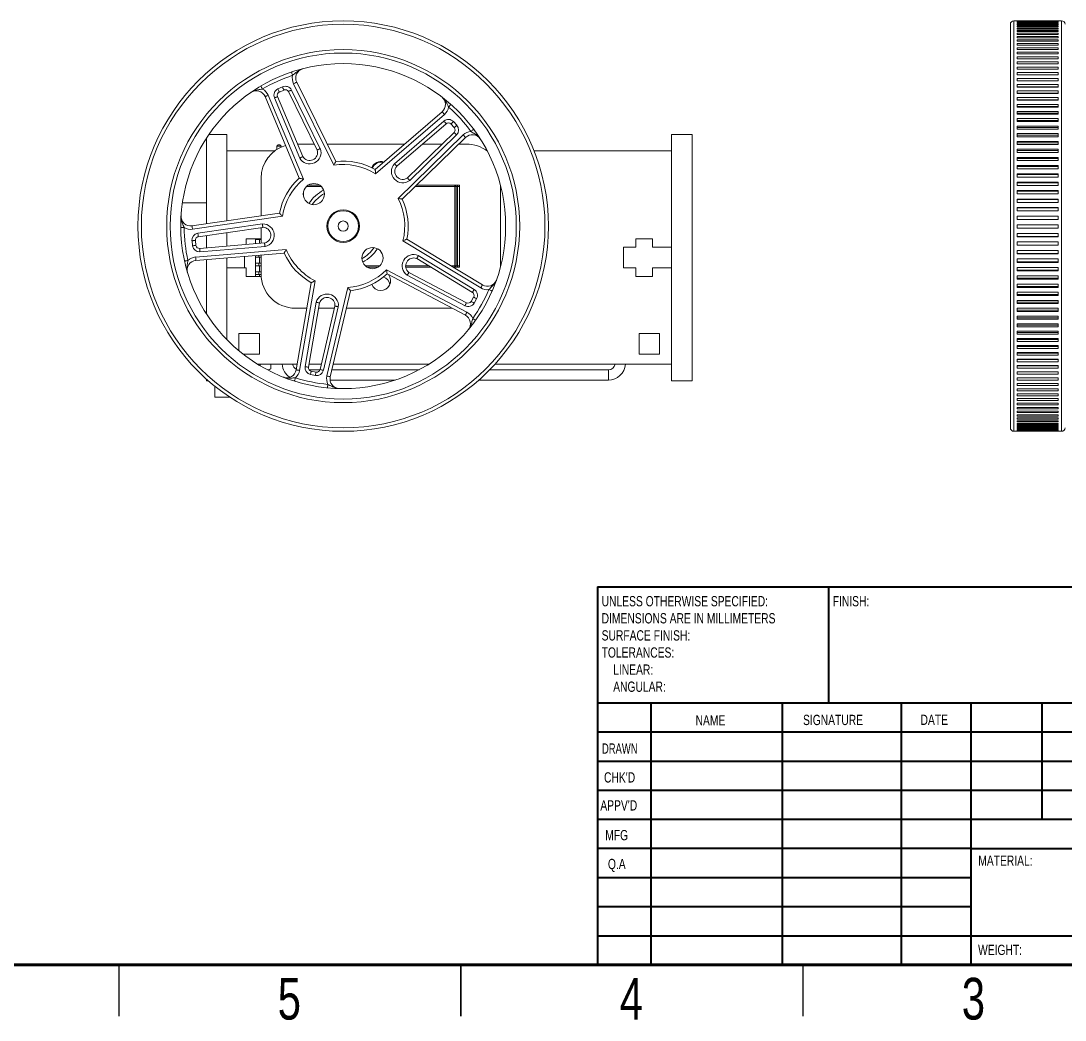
# Model space of a CAD drawing. Header units: millimetres. Extents: x 2 to 418, y 2 to 295.
# Drawn here: x 145.7 to 298.3, y 1.9 to 148 of the extents above; entities that cross this region are included whole.
import ezdxf

# ---------------------------------------------------------------- set-up
doc = ezdxf.new("R2010")
doc.units = ezdxf.units.MM
doc.styles.add('SLDTEXTSTYLE0', font='TXT', dxfattribs={"width": 0.686449})
doc.styles.add('SLDTEXTSTYLE1', font='TXT', dxfattribs={"width": 0.75})

# ---------------------------------------------------------------- blocks, each defined once
blk = doc.blocks.new('SW_NOTE_0')
at = {"color": 0, "linetype": 'Continuous', "lineweight": 0, "char_height": 1.5, "attachment_point": 1, "style": 'SLDTEXTSTYLE1'}
for s, insert in [('UNLESS OTHERWISE SPECIFIED:', (0, 1.93)), ('DIMENSIONS ARE IN MILLIMETERS', (0, -0.57)), ('SURFACE FINISH:', (0, -3.07)), ('TOLERANCES:', (0, -5.57)), ('LINEAR:', (1.69, -8.07)), ('ANGULAR:', (1.69, -10.57))]:
    blk.add_mtext(s, dxfattribs=dict(at, insert=insert))

msp = doc.modelspace()

# ---------------------------------------------------------------- linework, layer by layer
at = {"color": 7, "linetype": 'Continuous', "lineweight": 15}
for p, q in [((290.34, 91.03), (290.34, 147.5)), ((297.84, 148), (290.84, 148)), ((297.34, 147.99), (291.34, 147.99)), ((291.34, 147.99), (291.34, 147.98)), ((297.34, 147.98), (291.34, 147.98)), ((297.34, 147.95), (291.34, 147.95)), ((291.34, 147.95), (291.34, 147.92)), ((297.34, 147.92), (291.34, 147.92)), ((297.34, 147.85), (291.34, 147.85)), ((291.34, 147.85), (291.34, 147.8)), ((297.34, 147.8), (291.34, 147.8)), ((297.34, 147.7), (291.34, 147.7)), ((291.34, 147.7), (291.34, 147.63)), ((297.34, 147.63), (291.34, 147.63)), ((297.34, 147.5), (291.34, 147.5)), ((291.34, 147.5), (291.34, 147.41)), ((297.34, 147.41), (291.34, 147.41)), ((297.34, 147.25), (291.34, 147.25)), ((291.34, 147.25), (291.34, 147.13)), ((297.34, 147.13), (291.34, 147.13)), ((297.34, 146.95), (291.34, 146.95)), ((291.34, 146.95), (291.34, 146.81)), ((297.34, 146.81), (291.34, 146.81)), ((297.34, 146.59), (291.34, 146.59)), ((291.34, 146.59), (291.34, 146.44)), ((297.34, 147.99), (297.34, 147.98)), ((297.34, 147.95), (297.34, 147.92)), ((297.34, 147.85), (297.34, 147.8)), ((297.34, 147.7), (297.34, 147.63)), ((297.34, 147.5), (297.34, 147.41)), ((297.34, 147.25), (297.34, 147.13)), ((297.34, 146.95), (297.34, 146.81)), ((297.34, 146.59), (297.34, 146.44)), ((297.34, 146.44), (291.34, 146.44)), ((297.34, 146.19), (291.34, 146.19)), ((291.34, 146.19), (291.34, 146.01)), ((297.34, 146.01), (291.34, 146.01)), ((297.34, 145.73), (291.34, 145.73)), ((291.34, 145.73), (291.34, 145.54)), ((297.34, 145.54), (291.34, 145.54)), ((297.34, 145.23), (291.34, 145.23)), ((291.34, 145.23), (291.34, 145.01)), ((297.34, 146.19), (297.34, 146.01)), ((297.34, 145.73), (297.34, 145.54)), ((297.34, 145.23), (297.34, 145.01)), ((297.34, 145.01), (291.34, 145.01)), ((297.34, 144.68), (291.34, 144.68)), ((291.34, 144.68), (291.34, 144.44)), ((297.34, 144.44), (291.34, 144.44)), ((297.34, 144.08), (291.34, 144.08)), ((291.34, 144.08), (291.34, 143.83)), ((297.34, 143.83), (291.34, 143.83)), ((297.34, 144.68), (297.34, 144.44)), ((297.34, 144.08), (297.34, 143.83)), ((297.34, 143.43), (291.34, 143.43)), ((291.34, 143.43), (291.34, 143.17)), ((297.34, 143.17), (291.34, 143.17)), ((297.34, 142.75), (291.34, 142.75)), ((291.34, 142.75), (291.34, 142.46)), ((297.34, 142.46), (291.34, 142.46)), ((297.34, 142.01), (291.34, 142.01)), ((291.34, 142.01), (291.34, 141.71)), ((297.34, 143.43), (297.34, 143.17)), ((297.34, 142.75), (297.34, 142.46)), ((297.34, 142.01), (297.34, 141.71)), ((297.34, 141.71), (291.34, 141.71)), ((297.34, 141.24), (291.34, 141.24)), ((291.34, 141.24), (291.34, 140.92)), ((297.34, 140.92), (291.34, 140.92)), ((297.34, 141.24), (297.34, 140.92)), ((186.02, 139.03), (191.73, 127.44)), ((297.34, 140.43), (291.34, 140.43)), ((291.34, 140.43), (291.34, 140.09)), ((297.34, 140.09), (291.34, 140.09)), ((297.34, 139.57), (291.34, 139.57)), ((291.34, 139.57), (291.34, 139.22)), ((297.34, 139.22), (291.34, 139.22)), ((297.34, 140.43), (297.34, 140.09)), ((297.34, 139.57), (297.34, 139.22)), ((183.27, 138.05), (183.93, 138.35)), ((184.14, 137.89), (183.48, 137.59)), ((189, 129.12), (184.8, 137.66)), ((185.24, 137.88), (189.46, 129.31)), ((191.44, 126.89), (185.57, 138.81)), ((297.34, 138.68), (291.34, 138.68)), ((291.34, 138.68), (291.34, 138.31)), ((297.34, 138.34), (291.34, 138.34)), ((297.34, 138.31), (291.34, 138.31)), ((297.34, 137.75), (291.34, 137.75)), ((291.34, 137.75), (291.34, 137.37)), ((297.34, 137.43), (291.34, 137.43)), ((297.34, 138.68), (297.34, 138.31)), ((297.34, 137.75), (297.34, 137.37)), ((186.39, 125), (181.39, 136.92)), ((181.85, 137.12), (186.99, 124.87)), ((186.46, 127.94), (182.76, 136.75)), ((183.22, 136.94), (186.91, 128.17)), ((297.34, 137.37), (291.34, 137.37)), ((297.34, 136.79), (291.34, 136.79)), ((291.34, 136.79), (291.34, 136.4)), ((297.34, 136.48), (291.34, 136.48)), ((297.34, 136.4), (291.34, 136.4)), ((297.34, 136.79), (297.34, 136.4)), ((197.49, 126.26), (207.28, 134.71)), ((297.34, 135.79), (291.34, 135.79)), ((291.34, 135.79), (291.34, 135.39)), ((297.34, 135.5), (291.34, 135.5)), ((297.34, 135.39), (291.34, 135.39)), ((297.34, 134.77), (291.34, 134.77)), ((291.34, 134.77), (291.34, 134.35)), ((297.34, 134.49), (291.34, 134.49)), ((297.34, 134.35), (291.34, 134.35)), ((297.34, 135.79), (297.34, 135.39)), ((297.34, 134.77), (297.34, 134.35)), ((207.6, 134.33), (197.55, 125.65)), ((200.31, 127.11), (207.54, 133.35)), ((207.86, 132.97), (200.66, 126.75)), ((209.05, 132.39), (208.56, 132.93)), ((208.93, 133.27), (209.42, 132.73)), ((297.34, 133.71), (291.34, 133.71)), ((291.34, 133.71), (291.34, 133.28)), ((297.34, 133.45), (291.34, 133.45)), ((297.34, 133.28), (291.34, 133.28)), ((297.34, 133.71), (297.34, 133.28)), ((173.2, 131.4), (175.81, 131.4)), ((175.81, 131.4), (175.81, 118.77)), ((200.84, 122.05), (210.37, 131.32)), ((202.21, 125.05), (209.03, 131.69)), ((209.38, 131.34), (202.54, 124.67)), ((243.81, 131.4), (240.81, 131.4)), ((240.81, 131.4), (240.81, 95.4)), ((243.81, 131.4), (243.81, 95.4)), ((297.34, 132.63), (291.34, 132.63)), ((291.34, 132.63), (291.34, 132.19)), ((297.34, 132.39), (291.34, 132.39)), ((297.34, 132.19), (291.34, 132.19)), ((297.34, 131.52), (291.34, 131.52)), ((291.34, 131.52), (291.34, 131.07)), ((297.34, 131.3), (291.34, 131.3)), ((297.34, 132.63), (297.34, 132.19)), ((297.34, 131.52), (297.34, 131.07)), ((172.81, 130.81), (172.81, 118.34)), ((183.31, 129.88), (183.11, 129.68)), ((183.31, 129.88), (183.55, 129.88)), ((183.75, 129.68), (183.55, 129.88)), ((188.57, 130), (186.14, 130)), ((201.82, 130), (190.47, 130)), ((210.71, 130.96), (201.45, 121.94)), ((207.29, 130), (204.42, 130)), ((210.81, 130), (209.73, 130)), ((297.34, 131.07), (291.34, 131.07)), ((297.34, 130.38), (291.34, 130.38)), ((291.34, 130.38), (291.34, 129.93)), ((297.34, 130.18), (291.34, 130.18)), ((297.34, 129.93), (291.34, 129.93)), ((297.34, 130.38), (297.34, 129.93)), ((182.81, 129), (175.81, 129)), ((183.11, 129.21), (183.11, 129.68)), ((183.75, 129.68), (183.11, 129.68)), ((183.75, 129.55), (183.75, 129.68)), ((213.86, 129), (213.81, 129)), ((240.81, 129), (220.72, 129)), ((297.34, 129.23), (291.34, 129.23)), ((291.34, 129.23), (291.34, 128.76)), ((297.34, 129.04), (291.34, 129.04)), ((297.34, 128.76), (291.34, 128.76)), ((297.34, 129.23), (297.34, 128.76)), ((297.34, 128.05), (291.34, 128.05)), ((291.34, 128.05), (291.34, 127.58)), ((297.34, 127.89), (291.34, 127.89)), ((297.34, 127.58), (291.34, 127.58)), ((297.34, 126.86), (291.34, 126.86)), ((291.34, 126.86), (291.34, 126.38)), ((297.34, 126.72), (291.34, 126.72)), ((297.34, 128.05), (297.34, 127.58)), ((297.34, 126.86), (297.34, 126.38)), ((297.34, 126.38), (291.34, 126.38)), ((297.34, 125.65), (291.34, 125.65)), ((291.34, 125.65), (291.34, 125.17)), ((297.34, 125.53), (291.34, 125.53)), ((297.34, 125.65), (297.34, 125.17)), ((180.81, 125), (180.81, 119.5)), ((187.7, 124), (189.33, 124)), ((203.56, 124), (209.11, 124)), ((209.81, 124), (209.11, 124)), ((209.11, 124), (209.11, 123.8)), ((209.11, 112.2), (209.11, 123.8)), ((209.11, 123.8), (209.31, 123.8)), ((209.31, 123.8), (209.31, 112.2)), ((209.31, 123.8), (209.51, 123.8)), ((209.51, 124), (209.51, 123.8)), ((209.51, 123.8), (209.51, 112.2)), ((209.81, 112), (209.81, 124)), ((215.81, 112.08), (215.81, 123.92)), ((297.34, 125.17), (291.34, 125.17)), ((297.34, 124.43), (291.34, 124.43)), ((291.34, 124.43), (291.34, 123.94)), ((297.34, 124.33), (291.34, 124.33)), ((297.34, 123.94), (291.34, 123.94)), ((297.34, 124.43), (297.34, 123.94)), ((297.34, 123.2), (291.34, 123.2)), ((291.34, 123.2), (291.34, 122.71)), ((297.34, 123.12), (291.34, 123.12)), ((297.34, 122.71), (291.34, 122.71)), ((297.34, 123.2), (297.34, 122.71)), ((172.81, 121.4), (169.3, 121.4)), ((297.34, 121.96), (291.34, 121.96)), ((291.34, 121.96), (291.34, 121.46)), ((297.34, 121.9), (291.34, 121.9)), ((297.34, 121.46), (291.34, 121.46)), ((297.34, 120.71), (291.34, 120.71)), ((291.34, 120.71), (291.34, 120.21)), ((297.34, 120.67), (291.34, 120.67)), ((297.34, 121.96), (297.34, 121.46)), ((297.34, 120.71), (297.34, 120.21)), ((170.7, 118.04), (183.5, 119.88)), ((183.93, 119.44), (170.78, 117.54)), ((297.34, 120.21), (291.34, 120.21)), ((297.34, 119.45), (291.34, 119.45)), ((291.34, 119.45), (291.34, 118.95)), ((297.34, 119.43), (291.34, 119.43)), ((297.34, 119.45), (297.34, 118.95)), ((171.56, 116.95), (181.01, 118.31)), ((181.05, 117.81), (171.63, 116.45)), ((180.81, 117.78), (180.81, 115.49)), ((297.34, 118.95), (291.34, 118.95)), ((297.34, 118.2), (291.34, 118.2)), ((291.34, 118.2), (291.34, 117.7)), ((297.34, 117.7), (291.34, 117.7)), ((297.34, 117.7), (291.34, 117.7)), ((297.34, 118.2), (297.34, 117.7)), ((172.81, 116.62), (172.81, 114.82)), ((175.81, 117.06), (175.81, 115.07)), ((178.61, 116.15), (178.61, 115.3)), ((180.81, 116.15), (178.61, 116.15)), ((180, 115.42), (180, 116.15)), ((180, 116.02), (180.5, 116.02)), ((180.5, 116.02), (180.8, 116.02)), ((180.6, 115.47), (180.6, 116.02)), ((180.8, 116.02), (180.8, 116.15)), ((180.8, 115.49), (180.8, 116.02)), ((202.12, 116.1), (213.17, 109.4)), ((235.61, 116.15), (238.01, 116.15)), ((235.61, 114.9), (235.61, 116.15)), ((238.01, 116.15), (238.01, 114.9)), ((297.34, 116.94), (291.34, 116.94)), ((291.34, 116.94), (291.34, 116.44)), ((297.34, 116.46), (291.34, 116.46)), ((297.34, 116.44), (291.34, 116.44)), ((297.34, 116.94), (297.34, 116.44)), ((170.79, 115.12), (170.71, 115.84)), ((171.21, 115.9), (171.29, 115.18)), ((171.24, 113.48), (184.48, 114.59)), ((171.83, 114.73), (181.31, 115.53)), ((181.39, 115.03), (171.87, 114.24)), ((212.91, 108.97), (201.55, 115.86)), ((233.81, 114.9), (235.61, 114.9)), ((233.81, 114.9), (233.81, 111.9)), ((238.01, 114.9), (240.81, 114.9)), ((297.34, 115.69), (291.34, 115.69)), ((291.34, 115.69), (291.34, 115.19)), ((297.34, 115.23), (291.34, 115.23)), ((297.34, 115.19), (291.34, 115.19)), ((297.34, 115.69), (297.34, 115.19)), ((184.16, 114.06), (171.28, 112.98)), ((172.81, 113.11), (172.81, 105.19)), ((175.81, 113.36), (175.81, 101.41)), ((178.4, 111.9), (178.4, 113.58)), ((180, 110.65), (180, 113.71)), ((180, 113.48), (180.5, 113.48)), ((180.5, 113.48), (180.8, 113.48)), ((180.6, 112.57), (180.6, 113.48)), ((180.8, 113.48), (180.8, 113.78)), ((180.8, 112.57), (180.8, 113.48)), ((180.81, 113.78), (180.81, 111)), ((211.7, 108.3), (203.56, 113.24)), ((203.79, 113.68), (211.96, 108.73)), ((297.34, 114.44), (291.34, 114.44)), ((291.34, 114.44), (291.34, 113.94)), ((297.34, 114), (291.34, 114)), ((297.34, 113.94), (291.34, 113.94)), ((297.34, 113.19), (291.34, 113.19)), ((291.34, 113.19), (291.34, 112.7)), ((297.34, 114.44), (297.34, 113.94)), ((297.34, 113.19), (297.34, 112.7)), ((178.61, 111.9), (175.81, 111.9)), ((178.61, 110.65), (178.61, 111.9)), ((180.5, 112.57), (180, 112.57)), ((180, 112.21), (180.5, 112.21)), ((180.8, 112.57), (180.5, 112.57)), ((180.5, 112.21), (180.5, 112.57)), ((180.5, 112.21), (180.8, 112.21)), ((180.6, 111.3), (180.6, 112.21)), ((180.8, 112.21), (180.8, 112.57)), ((180.8, 111.3), (180.8, 112.21)), ((197.91, 112), (196.29, 112)), ((199.15, 111.61), (210.9, 105.42)), ((205.61, 112), (201.96, 112)), ((209.11, 112), (208.89, 112)), ((209.11, 112.2), (209.11, 112)), ((209.31, 112.2), (209.11, 112.2)), ((209.11, 112), (209.81, 112)), ((209.51, 112.2), (209.31, 112.2)), ((209.51, 112.2), (209.51, 112)), ((233.81, 111.9), (235.61, 111.9)), ((235.61, 111.9), (235.61, 110.65)), ((238.01, 111.9), (240.81, 111.9)), ((238.01, 110.65), (238.01, 111.9)), ((297.34, 112.78), (291.34, 112.78)), ((297.34, 112.7), (291.34, 112.7)), ((297.34, 111.96), (291.34, 111.96)), ((291.34, 111.96), (291.34, 111.47)), ((297.34, 111.57), (291.34, 111.57)), ((297.34, 111.47), (291.34, 111.47)), ((297.34, 111.96), (297.34, 111.47)), ((180.82, 110.65), (178.61, 110.65)), ((180.5, 111.3), (180, 111.3)), ((180, 110.94), (180.5, 110.94)), ((180.8, 111.3), (180.5, 111.3)), ((180.5, 110.94), (180.5, 111.3)), ((180.5, 110.94), (180.8, 110.94)), ((180.6, 110.65), (180.6, 110.94)), ((180.8, 110.94), (180.8, 111.3)), ((180.8, 110.65), (180.8, 110.94)), ((188.69, 109.99), (186.43, 96.9)), ((210.67, 104.97), (199.23, 111)), ((210.62, 106.36), (202.17, 110.81)), ((202.43, 111.24), (210.85, 106.8)), ((235.61, 110.65), (238.01, 110.65)), ((297.34, 110.73), (291.34, 110.73)), ((291.34, 110.73), (291.34, 110.25)), ((297.34, 110.37), (291.34, 110.37)), ((297.34, 110.25), (291.34, 110.25)), ((297.34, 110.73), (297.34, 110.25)), ((185.94, 96.99), (188.14, 109.73)), ((190.44, 96.09), (193.48, 109.02)), ((193.88, 108.56), (190.93, 95.97)), ((297.34, 109.52), (291.34, 109.52)), ((291.34, 109.52), (291.34, 109.04)), ((297.34, 109.19), (291.34, 109.19)), ((297.34, 109.04), (291.34, 109.04)), ((297.34, 109.52), (297.34, 109.04)), ((187.24, 97.46), (188.86, 106.88)), ((211.52, 107), (211.88, 107.63)), ((212.31, 107.38), (211.95, 106.75)), ((297.34, 108.32), (291.34, 108.32)), ((291.34, 108.32), (291.34, 107.85)), ((297.34, 108.01), (291.34, 108.01)), ((297.34, 107.85), (291.34, 107.85)), ((297.34, 107.14), (291.34, 107.14)), ((291.34, 107.14), (291.34, 106.68)), ((297.34, 106.86), (291.34, 106.86)), ((297.34, 108.32), (297.34, 107.85)), ((297.34, 107.14), (297.34, 106.68)), ((172.68, 105.4), (172.81, 105.4)), ((185.81, 106), (187.49, 106)), ((189.35, 106.76), (187.73, 97.38)), ((189.22, 106), (191.53, 106)), ((189.43, 97.04), (191.6, 106.3)), ((192.1, 106.22), (189.92, 96.92)), ((193.28, 106), (208.73, 106)), ((297.34, 106.68), (291.34, 106.68)), ((297.34, 105.98), (291.34, 105.98)), ((291.34, 105.98), (291.34, 105.52)), ((297.34, 105.73), (291.34, 105.73)), ((297.34, 105.52), (291.34, 105.52)), ((297.34, 105.98), (297.34, 105.52)), ((297.34, 104.84), (291.34, 104.84)), ((291.34, 104.84), (291.34, 104.39)), ((297.34, 104.61), (291.34, 104.61)), ((297.34, 104.39), (291.34, 104.39)), ((297.34, 104.84), (297.34, 104.39)), ((177.56, 102.3), (177.56, 99.79)), ((177.56, 102.3), (180.56, 102.3)), ((180.56, 102.3), (180.56, 99.3)), ((236.06, 102.3), (236.06, 99.3)), ((236.06, 102.3), (239.06, 102.3)), ((239.06, 102.3), (239.06, 99.3)), ((297.34, 103.72), (291.34, 103.72)), ((291.34, 103.72), (291.34, 103.28)), ((297.34, 103.52), (291.34, 103.52)), ((297.34, 103.28), (291.34, 103.28)), ((297.34, 102.63), (291.34, 102.63)), ((291.34, 102.63), (291.34, 102.2)), ((297.34, 102.46), (291.34, 102.46)), ((297.34, 103.72), (297.34, 103.28)), ((297.34, 102.63), (297.34, 102.2)), ((297.34, 102.2), (291.34, 102.2)), ((297.34, 101.56), (291.34, 101.56)), ((291.34, 101.56), (291.34, 101.15)), ((297.34, 101.42), (291.34, 101.42)), ((297.34, 101.15), (291.34, 101.15)), ((297.34, 101.56), (297.34, 101.15)), ((178.17, 99.3), (180.56, 99.3)), ((236.06, 99.3), (239.06, 99.3)), ((297.34, 100.53), (291.34, 100.53)), ((291.34, 100.53), (291.34, 100.12)), ((297.34, 100.42), (291.34, 100.42)), ((297.34, 100.12), (291.34, 100.12)), ((297.34, 99.52), (291.34, 99.52)), ((291.34, 99.52), (291.34, 99.13)), ((297.34, 99.44), (291.34, 99.44)), ((297.34, 100.53), (297.34, 100.12)), ((297.34, 99.52), (297.34, 99.13)), ((180.32, 97.8), (186.08, 97.8)), ((180.65, 97.6), (180.65, 97.8)), ((182.23, 97.14), (182.23, 97.8)), ((187.81, 97.8), (189.61, 97.8)), ((191.35, 97.8), (205.3, 97.8)), ((214.99, 97.8), (240.81, 97.8)), ((297.34, 99.13), (291.34, 99.13)), ((297.34, 98.55), (291.34, 98.55)), ((291.34, 98.55), (291.34, 98.17)), ((297.34, 98.5), (291.34, 98.5)), ((297.34, 98.17), (291.34, 98.17)), ((297.34, 98.55), (297.34, 98.17)), ((182.23, 97.14), (181.85, 96.97)), ((181.86, 96.92), (182.23, 97.14)), ((188.74, 96.17), (188.03, 96.31)), ((188.13, 96.8), (188.84, 96.66)), ((231.58, 97), (231.58, 95.5)), ((297.34, 97.61), (291.34, 97.61)), ((291.34, 97.61), (291.34, 97.24)), ((297.34, 97.59), (291.34, 97.59)), ((297.34, 97.24), (291.34, 97.24)), ((297.34, 96.7), (291.34, 96.7)), ((291.34, 96.7), (291.34, 96.36)), ((297.34, 96.36), (291.34, 96.36)), ((297.34, 97.61), (297.34, 97.24)), ((297.34, 96.7), (297.34, 96.36)), ((172.81, 95.64), (172.81, 95.4)), ((172.81, 95.4), (173.08, 95.4)), ((200.41, 95.5), (190.9, 95.5)), ((228.83, 95.5), (212.65, 95.5)), ((231.58, 95.5), (228.83, 95.5)), ((243.81, 95.4), (240.81, 95.4)), ((297.34, 95.84), (291.34, 95.84)), ((291.34, 95.84), (291.34, 95.5)), ((297.34, 95.5), (291.34, 95.5)), ((297.34, 95.01), (291.34, 95.01)), ((291.34, 95.01), (291.34, 94.69)), ((297.34, 94.69), (291.34, 94.69)), ((297.34, 95.84), (297.34, 95.5)), ((297.34, 95.01), (297.34, 94.69)), ((174.06, 94.58), (174.06, 93)), ((297.34, 94.22), (291.34, 94.22)), ((291.34, 94.22), (291.34, 93.92)), ((297.34, 93.92), (291.34, 93.92)), ((297.34, 93.48), (291.34, 93.48)), ((291.34, 93.48), (291.34, 93.19)), ((297.34, 93.19), (291.34, 93.19)), ((297.34, 94.22), (297.34, 93.92)), ((297.34, 93.48), (297.34, 93.19)), ((174.06, 93), (176.23, 93)), ((297.34, 92.78), (291.34, 92.78)), ((291.34, 92.78), (291.34, 92.51)), ((297.34, 92.51), (291.34, 92.51)), ((297.34, 92.12), (291.34, 92.12)), ((291.34, 92.12), (291.34, 91.87)), ((297.34, 91.87), (291.34, 91.87)), ((297.34, 92.78), (297.34, 92.51)), ((297.34, 92.12), (297.34, 91.87)), ((290.34, 88.5), (290.34, 91.03)), ((297.34, 91.5), (291.34, 91.5)), ((291.34, 91.5), (291.34, 91.27)), ((297.34, 91.27), (291.34, 91.27)), ((297.34, 90.94), (291.34, 90.94)), ((291.34, 90.94), (291.34, 90.73)), ((297.34, 90.73), (291.34, 90.73)), ((297.34, 90.42), (291.34, 90.42)), ((291.34, 90.42), (291.34, 90.23)), ((297.34, 90.23), (291.34, 90.23)), ((297.34, 91.5), (297.34, 91.27)), ((297.34, 90.94), (297.34, 90.73)), ((297.34, 90.42), (297.34, 90.23)), ((297.34, 89.95), (291.34, 89.95)), ((291.34, 89.95), (291.34, 89.78)), ((297.34, 89.78), (291.34, 89.78)), ((297.34, 89.53), (291.34, 89.53)), ((291.34, 89.53), (291.34, 89.37)), ((297.34, 89.37), (291.34, 89.37)), ((297.34, 89.16), (291.34, 89.16)), ((291.34, 89.16), (291.34, 89.02)), ((297.34, 89.02), (291.34, 89.02)), ((297.34, 88.84), (291.34, 88.84)), ((291.34, 88.84), (291.34, 88.72)), ((297.34, 88.72), (291.34, 88.72)), ((297.34, 88.57), (291.34, 88.57)), ((291.34, 88.57), (291.34, 88.47)), ((297.34, 89.95), (297.34, 89.78)), ((297.34, 89.53), (297.34, 89.37)), ((297.34, 89.16), (297.34, 89.02)), ((297.34, 88.84), (297.34, 88.72)), ((297.34, 88.57), (297.34, 88.47)), ((290.84, 88), (297.84, 88)), ((297.34, 88.47), (291.34, 88.47)), ((297.34, 88.35), (291.34, 88.35)), ((291.34, 88.35), (291.34, 88.28)), ((297.34, 88.28), (291.34, 88.28)), ((297.34, 88.18), (291.34, 88.18)), ((291.34, 88.18), (291.34, 88.13)), ((297.34, 88.13), (291.34, 88.13)), ((297.34, 88.07), (291.34, 88.07)), ((291.34, 88.07), (291.34, 88.04)), ((297.34, 88.04), (291.34, 88.04)), ((297.34, 88.01), (291.34, 88.01)), ((291.34, 88.01), (291.34, 88)), ((297.34, 88), (291.34, 88)), ((297.34, 88.35), (297.34, 88.28)), ((297.34, 88.18), (297.34, 88.13)), ((297.34, 88.07), (297.34, 88.04)), ((297.34, 88.01), (297.34, 88))]:
    msp.add_line(p, q, dxfattribs=at)
at = {"color": 8, "linetype": 'Continuous', "lineweight": 15}
for p, q in [((290.84, 148), (290.84, 90.57)), ((297.84, 90.57), (297.84, 148)), ((189.59, 123.8), (187.45, 123.8)), ((209.11, 123.8), (203.36, 123.8)), ((209.81, 123.8), (209.51, 123.8)), ((187.01, 123.03), (187.01, 122.33)), ((180.5, 116.15), (180.5, 116.02)), ((180.5, 113.48), (180.5, 113.75)), ((196.03, 112.2), (198.17, 112.2)), ((201.94, 112.2), (205.28, 112.2)), ((208.56, 112.2), (209.11, 112.2)), ((209.51, 112.2), (209.81, 112.2)), ((187.83, 97), (189.42, 97)), ((191.17, 97), (203.9, 97)), ((214.23, 97), (231.58, 97)), ((290.84, 90.57), (290.84, 88)), ((297.84, 88), (297.84, 90.57))]:
    msp.add_line(p, q, dxfattribs=at)
at = {"color": 7, "linetype": 'Continuous', "lineweight": 40}
for p, q in [((230, 65.25), (410, 65.25)), ((230, 65.25), (230, 10)), ((263.8, 48.25), (263.8, 65.25)), ((410, 48.25), (230, 48.25)), ((237.8, 48.25), (237.8, 10)), ((256.99, 48.25), (256.99, 10)), ((274.4, 48.25), (274.4, 10)), ((284.6, 10), (284.6, 48.25)), ((295, 31.25), (295, 48.25)), ((328.8, 44), (230, 44)), ((328.8, 39.75), (230, 39.75)), ((328.8, 35.5), (230, 35.5)), ((328.8, 31.25), (230, 31.25)), ((284.6, 27), (230, 27)), ((284.6, 27), (410, 27)), ((284.6, 22.75), (230, 22.75)), ((284.6, 18.5), (230, 18.5)), ((230, 14.25), (410, 14.25))]:
    msp.add_line(p, q, dxfattribs=at)
at = {"color": 7, "linetype": 'Continuous', "lineweight": 60}
msp.add_line((410, 10), (10, 10), dxfattribs=at)
at = {"color": 7, "linetype": 'Continuous', "lineweight": 30}
for p, q in [((160, 10), (160, 2.5)), ((210, 10), (210, 2.5)), ((210, 2.5), (210, 10)), ((260, 10), (260, 2.5))]:
    msp.add_line(p, q, dxfattribs=at)
at = {"color": 7, "linetype": 'Continuous', "lineweight": 15, "flags": 128}
for points in [[(185.25, 140.51), (185.26, 140.5), (185.26, 140.48), (185.28, 140.43), (185.3, 140.37), (185.32, 140.3), (185.35, 140.22), (185.38, 140.13), (185.41, 140.04)], [(185.57, 138.81), (185.65, 138.85), (185.74, 138.89), (185.82, 138.93), (185.88, 138.97), (185.94, 138.99), (185.98, 139.01), (186.01, 139.03), (186.02, 139.03)], [(180.77, 138.47), (180.77, 138.46), (180.79, 138.44), (180.81, 138.4), (180.84, 138.34), (180.88, 138.28), (180.93, 138.2), (180.97, 138.12), (181.02, 138.04)], [(183.27, 138.05), (183.31, 137.96), (183.35, 137.87), (183.38, 137.79), (183.42, 137.72), (183.44, 137.67), (183.46, 137.63), (183.47, 137.6), (183.48, 137.59)], [(183.93, 138.35), (183.97, 138.26), (184.01, 138.17), (184.05, 138.1), (184.08, 138.03), (184.11, 137.97), (184.12, 137.93), (184.14, 137.9), (184.14, 137.89)], [(185.24, 137.88), (185.16, 137.84), (185.07, 137.8), (185, 137.76), (184.93, 137.72), (184.87, 137.7), (184.83, 137.68), (184.8, 137.66), (184.8, 137.66)], [(181.39, 136.92), (181.4, 136.93), (181.42, 136.94), (181.47, 136.95), (181.52, 136.98), (181.59, 137.01), (181.67, 137.04), (181.76, 137.08), (181.85, 137.12)], [(183.22, 136.94), (183.21, 136.94), (183.19, 136.93), (183.15, 136.91), (183.09, 136.89), (183.02, 136.86), (182.94, 136.82), (182.85, 136.79), (182.76, 136.75)], [(207.28, 134.71), (207.28, 134.7), (207.3, 134.68), (207.33, 134.64), (207.37, 134.6), (207.42, 134.54), (207.48, 134.47), (207.54, 134.4), (207.6, 134.33)], [(208.56, 135.77), (208.55, 135.77), (208.53, 135.74), (208.5, 135.71), (208.46, 135.66), (208.41, 135.61), (208.35, 135.54), (208.29, 135.47), (208.23, 135.4)], [(207.86, 132.97), (207.86, 132.98), (207.84, 133), (207.81, 133.03), (207.77, 133.08), (207.72, 133.14), (207.66, 133.2), (207.6, 133.27), (207.54, 133.35)], [(208.93, 133.27), (208.86, 133.2), (208.79, 133.14), (208.72, 133.08), (208.67, 133.03), (208.62, 132.98), (208.59, 132.95), (208.57, 132.93), (208.56, 132.93)], [(209.38, 131.34), (209.31, 131.41), (209.25, 131.47), (209.19, 131.53), (209.14, 131.59), (209.09, 131.63), (209.06, 131.67), (209.04, 131.69), (209.03, 131.69)], [(209.42, 132.73), (209.35, 132.66), (209.28, 132.6), (209.22, 132.54), (209.16, 132.49), (209.12, 132.45), (209.08, 132.42), (209.06, 132.4), (209.05, 132.39)], [(210.37, 131.32), (210.43, 131.25), (210.5, 131.18), (210.56, 131.12), (210.61, 131.06), (210.66, 131.02), (210.69, 130.99), (210.71, 130.97), (210.71, 130.96)], [(211.89, 132.14), (211.88, 132.14), (211.86, 132.12), (211.82, 132.09), (211.77, 132.05), (211.71, 132.01), (211.64, 131.96), (211.56, 131.9), (211.49, 131.84)], [(169.06, 117.77), (169.07, 117.77), (169.1, 117.77), (169.14, 117.77), (169.21, 117.77), (169.28, 117.77), (169.37, 117.77), (169.46, 117.77), (169.56, 117.77)], [(170.78, 117.54), (170.76, 117.64), (170.75, 117.73), (170.74, 117.82), (170.73, 117.89), (170.72, 117.95), (170.71, 118), (170.71, 118.03), (170.7, 118.04)], [(171.56, 116.95), (171.58, 116.85), (171.59, 116.76), (171.6, 116.67), (171.61, 116.6), (171.62, 116.54), (171.63, 116.49), (171.63, 116.46), (171.63, 116.45)], [(170.71, 115.84), (170.81, 115.85), (170.9, 115.87), (170.99, 115.88), (171.06, 115.88), (171.12, 115.89), (171.17, 115.9), (171.2, 115.9), (171.21, 115.9)], [(170.79, 115.12), (170.89, 115.13), (170.98, 115.14), (171.07, 115.15), (171.14, 115.16), (171.21, 115.17), (171.25, 115.17), (171.28, 115.17), (171.29, 115.18)], [(171.83, 114.73), (171.83, 114.72), (171.83, 114.7), (171.84, 114.65), (171.84, 114.59), (171.85, 114.51), (171.85, 114.43), (171.86, 114.33), (171.87, 114.24)], [(169.62, 112.87), (169.63, 112.88), (169.66, 112.88), (169.7, 112.89), (169.76, 112.9), (169.84, 112.92), (169.92, 112.94), (170.01, 112.96), (170.11, 112.98)], [(171.28, 112.98), (171.28, 112.99), (171.28, 113.02), (171.27, 113.07), (171.27, 113.13), (171.26, 113.2), (171.26, 113.29), (171.25, 113.38), (171.24, 113.48)], [(211.7, 108.3), (211.71, 108.31), (211.72, 108.34), (211.74, 108.38), (211.78, 108.43), (211.82, 108.49), (211.86, 108.57), (211.91, 108.65), (211.96, 108.73)], [(213.17, 109.4), (213.17, 109.39), (213.15, 109.37), (213.13, 109.33), (213.1, 109.27), (213.06, 109.21), (213.01, 109.14), (212.96, 109.06), (212.91, 108.97)], [(214.58, 108.51), (214.57, 108.51), (214.55, 108.53), (214.51, 108.54), (214.45, 108.57), (214.38, 108.6), (214.3, 108.63), (214.21, 108.67), (214.12, 108.71)], [(211.95, 106.75), (211.87, 106.8), (211.79, 106.84), (211.71, 106.89), (211.64, 106.92), (211.59, 106.95), (211.55, 106.98), (211.53, 106.99), (211.52, 107)], [(212.31, 107.38), (212.23, 107.43), (212.15, 107.48), (212.07, 107.52), (212, 107.56), (211.95, 107.59), (211.91, 107.61), (211.89, 107.63), (211.88, 107.63)], [(210.62, 106.36), (210.66, 106.44), (210.71, 106.53), (210.75, 106.6), (210.78, 106.67), (210.81, 106.73), (210.83, 106.77), (210.84, 106.79), (210.85, 106.8)], [(210.9, 105.42), (210.86, 105.33), (210.81, 105.25), (210.77, 105.17), (210.74, 105.1), (210.71, 105.05), (210.69, 105.01), (210.67, 104.98), (210.67, 104.97)], [(212.16, 104.22), (212.15, 104.23), (212.13, 104.25), (212.09, 104.27), (212.04, 104.31), (211.98, 104.35), (211.91, 104.4), (211.83, 104.46), (211.75, 104.51)], [(186.43, 96.9), (186.34, 96.92), (186.25, 96.93), (186.16, 96.95), (186.09, 96.96), (186.02, 96.97), (185.98, 96.98), (185.95, 96.98), (185.94, 96.99)], [(187.24, 97.46), (187.34, 97.45), (187.43, 97.43), (187.52, 97.42), (187.59, 97.4), (187.65, 97.39), (187.7, 97.39), (187.73, 97.38), (187.73, 97.38)], [(188.03, 96.31), (188.05, 96.41), (188.07, 96.5), (188.08, 96.59), (188.1, 96.66), (188.11, 96.72), (188.12, 96.77), (188.13, 96.8), (188.13, 96.8)], [(188.74, 96.17), (188.76, 96.27), (188.78, 96.36), (188.8, 96.44), (188.81, 96.52), (188.83, 96.58), (188.84, 96.62), (188.84, 96.65), (188.84, 96.66)], [(189.43, 97.04), (189.44, 97.03), (189.47, 97.03), (189.51, 97.02), (189.57, 97), (189.65, 96.98), (189.73, 96.96), (189.82, 96.94), (189.92, 96.92)], [(185.69, 95.34), (185.69, 95.35), (185.7, 95.38), (185.71, 95.42), (185.73, 95.48), (185.76, 95.55), (185.78, 95.63), (185.81, 95.72), (185.84, 95.82)], [(190.93, 95.97), (190.92, 95.98), (190.89, 95.98), (190.84, 95.99), (190.78, 96.01), (190.71, 96.02), (190.63, 96.04), (190.53, 96.06), (190.44, 96.09)], [(190.52, 94.36), (190.52, 94.37), (190.52, 94.4), (190.52, 94.44), (190.53, 94.5), (190.54, 94.58), (190.55, 94.67), (190.55, 94.76), (190.56, 94.86)]]:
    msp.add_lwpolyline(points, dxfattribs=at)
at = {"color": 7, "linetype": 'Continuous', "lineweight": 15}
for centre, radius in [((192.81, 118), 30), ((192.81, 118), 29.5), ((192.81, 118), 25.8), ((192.81, 118), 25.3), ((192.81, 118), 23.75), ((188.52, 122.68), 1.55), ((192.81, 118), 2.38), ((192.81, 118), 2.25), ((192.81, 118), 0.75), ((197.1, 113.32), 1.55)]:
    msp.add_circle(centre, radius, dxfattribs=at)
for centre, radius, start, end in [((290.84, 147.5), 0.5, 90, 180), ((297.84, 147.5), 0.5, 0, 90), ((187.27, 139.65), 1.4, 104.3463, 206.2245), ((192.81, 118), 23.25, 108.5531, 120.4591), ((187.27, 139.65), 1.9, 168.1968, 206.2245), ((180.1, 136.38), 1.4, 22.7878, 124.6659), ((180.1, 136.38), 1.9, 22.7878, 60.8155), ((183.68, 137.14), 1, 114.5061, 202.7878), ((183.68, 137.14), 0.5, 114.5061, 202.7878), ((184.35, 137.44), 1, 26.2245, 114.5061), ((184.35, 137.44), 0.5, 26.2245, 114.5061), ((206.36, 135.77), 1.4, 310.7878, 52.6659), ((206.36, 135.77), 1.9, 310.7878, 348.8155), ((192.81, 118), 23.25, 36.5531, 48.4591), ((208.19, 132.59), 1, 42.5061, 130.7878), ((208.19, 132.59), 0.5, 42.5061, 130.7878), ((208.68, 132.05), 0.5, 314.2245, 42.5061), ((208.68, 132.05), 1, 314.2245, 42.5061), ((211.69, 129.96), 1.9, 96.1968, 134.2245), ((211.69, 129.96), 1.4, 32.3463, 134.2245), ((185.81, 125), 5, 106.5639, 180), ((210.81, 125), 5, 51.952, 90), ((187.91, 128.75), 1.66, 209.1994, 19.8128), ((187.91, 128.75), 1.16, 210.4632, 18.549), ((192.81, 118), 9, 58.2475, 98.7647), ((192.81, 118), 9.5, 60.4744, 96.5378), ((198.31, 126), 1.43, 71.893, 158.0807), ((198.31, 126), 1.33, 74.5399, 158.4191), ((201.52, 125.98), 1.66, 137.1994, 307.8128), ((201.52, 125.98), 1.16, 138.4632, 306.549), ((192.81, 118), 9.5, 132.4744, 168.5378), ((192.81, 118), 9, 130.2475, 170.7647), ((209.11, 123.8), 0.2, 0, 90), ((192.81, 118), 6, 118.4548, 146.5574), ((192.81, 118), 9, 346.2475, 26.7647), ((192.81, 118), 9.5, 348.4744, 24.5378), ((170.5, 119.42), 1.4, 176.3463, 278.2245), ((192.81, 118), 23.25, 180.5531, 192.4591), ((170.5, 119.42), 1.9, 240.1968, 278.2245), ((181.07, 116.66), 1.66, 281.1994, 91.8128), ((181.07, 116.66), 1.16, 282.4632, 90.549), ((171.7, 115.96), 1, 98.2245, 186.5061), ((171.7, 115.96), 0.5, 98.2245, 186.5061), ((171.79, 115.23), 1, 186.5061, 274.7878), ((171.79, 115.23), 0.5, 186.5061, 274.7878), ((192.81, 118), 9, 202.2475, 242.7647), ((192.81, 118), 6, 298.4548, 326.5574), ((171.4, 111.59), 1.4, 94.7878, 196.6659), ((171.4, 111.59), 1.9, 94.7878, 132.8155), ((192.81, 118), 9.5, 204.4744, 240.5378), ((203.1, 112.18), 1.66, 65.1994, 235.8128), ((203.1, 112.18), 1.16, 66.4632, 234.549), ((192.81, 118), 9, 274.2475, 314.7647), ((209.11, 112.2), 0.2, 270, 0), ((185.81, 111), 5, 180, 270), ((192.81, 118), 9.5, 276.4744, 312.5378), ((198.31, 110), 1.43, 202.5481, 39.1667), ((198.31, 109.3), 1.33, 6.6557, 72.0627), ((213.9, 110.6), 1.4, 238.7878, 340.6659), ((192.81, 118), 23.25, 324.5531, 336.4591), ((211.44, 107.88), 1, 330.5061, 58.7878), ((213.9, 110.6), 1.9, 238.7878, 276.8155), ((190.45, 106.41), 1.66, 353.1994, 163.8128), ((190.45, 106.41), 1.16, 354.4632, 162.549), ((211.08, 107.24), 0.5, 242.2245, 330.5061), ((211.44, 107.88), 0.5, 330.5061, 58.7878), ((211.08, 107.24), 1, 242.2245, 330.5061), ((210.02, 103.73), 1.9, 24.1968, 62.2245), ((210.02, 103.73), 1.4, 320.3463, 62.2245), ((186.38, 98), 2.5, 184.5886, 236.9988), ((231.58, 98), 2.5, 270, 355.4114), ((184.56, 97.22), 1.4, 248.3463, 350.2245), ((184.56, 97.22), 1.9, 312.1968, 350.2245), ((188.23, 97.29), 1, 170.2245, 258.5061), ((188.23, 97.29), 0.5, 170.2245, 258.5061), ((188.94, 97.15), 1, 258.5061, 346.7878), ((188.94, 97.15), 0.5, 258.5061, 346.7878), ((192.81, 118), 23.25, 252.5531, 264.4591), ((192.29, 95.65), 1.9, 166.7878, 204.8155), ((192.29, 95.65), 1.4, 166.7878, 268.6659), ((290.84, 88.5), 0.5, 180, 270), ((297.84, 88.5), 0.5, 270, 0)]:
    msp.add_arc(centre, radius, start, end, dxfattribs=at)
at = {"color": 8, "linetype": 'Continuous', "lineweight": 15}
for centre, radius, start, end in [((192.81, 118), 5.5, 119.9144, 145.0978), ((192.81, 118), 5.5, 299.9144, 325.0978), ((186.38, 98), 1, 191.537, 245.1867), ((231.58, 98), 1, 270, 348.463)]:
    msp.add_arc(centre, radius, start, end, dxfattribs=at)
at = {"color": 7, "linetype": 'Continuous', "lineweight": 15}
for points, knots in [([(186.92, 141.01), (186.92, 141.01), (186.88, 141), (186.59, 140.91), (186.16, 140.67), (185.74, 140.3), (185.5, 140.11), (185.41, 140.04)], [0, 0, 0, 0, 0.004119, 0.067291, 0.509172, 0.815786, 1, 1, 1, 1]), ([(181.02, 138.04), (180.91, 138.02), (180.61, 137.96), (180.05, 137.88), (179.59, 137.72), (179.34, 137.56), (179.3, 137.53), (179.3, 137.53)], [0, 0, 0, 0, 0.184214, 0.4908287, 0.9327094, 0.9958813, 1, 1, 1, 1]), ([(208.23, 135.4), (208.17, 135.5), (208.03, 135.77), (207.78, 136.27), (207.48, 136.66), (207.25, 136.86), (207.21, 136.88), (207.21, 136.88)], [0, 0, 0, 0, 0.184214, 0.490829, 0.93271, 0.995882, 1, 1, 1, 1]), ([(212.87, 130.7), (212.87, 130.71), (212.85, 130.74), (212.68, 130.99), (212.32, 131.32), (211.84, 131.61), (211.58, 131.78), (211.49, 131.84)], [0, 0, 0, 0, 0.004119, 0.067291, 0.509171, 0.815786, 1, 1, 1, 1]), ([(189, 129.12), (189.01, 129.12), (189.02, 129.13), (189.1, 129.16), (189.21, 129.21), (189.34, 129.26), (189.43, 129.3), (189.46, 129.31), (189.46, 129.31)], [0, 0, 0, 0, 0.214147, 0.428274, 0.642646, 0.857441, 0.982902, 1, 1, 1, 1]), ([(186.91, 128.17), (186.9, 128.16), (186.89, 128.16), (186.82, 128.12), (186.7, 128.06), (186.58, 128), (186.5, 127.96), (186.46, 127.95), (186.46, 127.94)], [0, 0, 0, 0, 0.214147, 0.428274, 0.642646, 0.857441, 0.982901, 1, 1, 1, 1]), ([(191.44, 126.89), (191.44, 126.89), (191.44, 126.9), (191.48, 126.98), (191.55, 127.1), (191.63, 127.25), (191.68, 127.35), (191.72, 127.42), (191.73, 127.43), (191.73, 127.44)], [0, 0, 0, 0, 0.005228, 0.037663, 0.283982, 0.49138, 0.668046, 0.833798, 1, 1, 1, 1]), ([(200.66, 126.75), (200.65, 126.75), (200.65, 126.76), (200.59, 126.82), (200.5, 126.91), (200.4, 127.01), (200.34, 127.08), (200.31, 127.11), (200.31, 127.11)], [0, 0, 0, 0, 0.214147, 0.428274, 0.642646, 0.85744, 0.982902, 1, 1, 1, 1]), ([(197.49, 126.26), (197.49, 126.26), (197.49, 126.25), (197.5, 126.17), (197.51, 126.05), (197.53, 125.89), (197.54, 125.75), (197.54, 125.66), (197.55, 125.65), (197.55, 125.65)], [0, 0, 0, 0, 0.166202, 0.331954, 0.508619, 0.716018, 0.962337, 0.994772, 1, 1, 1, 1]), ([(186.39, 125), (186.4, 125), (186.41, 125), (186.49, 124.98), (186.6, 124.96), (186.76, 124.92), (186.9, 124.89), (186.98, 124.87), (186.99, 124.87), (186.99, 124.87)], [0, 0, 0, 0, 0.166202, 0.331954, 0.50862, 0.716018, 0.962337, 0.994772, 1, 1, 1, 1]), ([(202.21, 125.05), (202.22, 125.05), (202.22, 125.04), (202.28, 124.98), (202.36, 124.88), (202.45, 124.78), (202.51, 124.71), (202.54, 124.68), (202.54, 124.67)], [0, 0, 0, 0, 0.2141473, 0.4282744, 0.6426459, 0.8574406, 0.9829016, 1, 1, 1, 1]), ([(200.84, 122.05), (200.85, 122.05), (200.86, 122.05), (200.94, 122.03), (201.08, 122.01), (201.24, 121.98), (201.36, 121.96), (201.44, 121.95), (201.45, 121.94), (201.45, 121.94)], [0, 0, 0, 0, 0.005228, 0.037663, 0.283983, 0.491381, 0.668046, 0.833798, 1, 1, 1, 1]), ([(169.11, 119.51), (169.11, 119.51), (169.1, 119.47), (169.09, 119.16), (169.19, 118.68), (169.41, 118.17), (169.52, 117.88), (169.56, 117.77)], [0, 0, 0, 0, 0.004119, 0.06729, 0.509171, 0.815786, 1, 1, 1, 1]), ([(183.93, 119.44), (183.92, 119.44), (183.92, 119.45), (183.86, 119.51), (183.76, 119.61), (183.64, 119.73), (183.56, 119.82), (183.51, 119.87), (183.5, 119.88), (183.5, 119.88)], [0, 0, 0, 0, 0.005228, 0.037663, 0.283983, 0.491381, 0.668047, 0.833798, 1, 1, 1, 1]), ([(181.05, 117.81), (181.05, 117.82), (181.05, 117.83), (181.05, 117.92), (181.04, 118.04), (181.02, 118.18), (181.02, 118.27), (181.01, 118.31), (181.01, 118.31)], [0, 0, 0, 0, 0.214147, 0.428274, 0.642646, 0.85744, 0.982902, 1, 1, 1, 1]), ([(202.12, 116.1), (202.11, 116.1), (202.1, 116.09), (202.03, 116.06), (201.92, 116.01), (201.77, 115.95), (201.64, 115.89), (201.56, 115.86), (201.55, 115.86), (201.55, 115.86)], [0, 0, 0, 0, 0.166202, 0.331954, 0.50862, 0.716018, 0.962337, 0.994772, 1, 1, 1, 1]), ([(181.31, 115.53), (181.32, 115.52), (181.32, 115.51), (181.33, 115.43), (181.35, 115.3), (181.37, 115.17), (181.38, 115.07), (181.39, 115.04), (181.39, 115.03)], [0, 0, 0, 0, 0.214147, 0.428274, 0.642646, 0.857441, 0.982902, 1, 1, 1, 1]), ([(184.16, 114.06), (184.17, 114.07), (184.17, 114.07), (184.21, 114.14), (184.27, 114.24), (184.36, 114.39), (184.43, 114.51), (184.47, 114.58), (184.48, 114.59), (184.48, 114.59)], [0, 0, 0, 0, 0.1662017, 0.3319538, 0.5086194, 0.7160172, 0.9623365, 0.9947722, 1, 1, 1, 1]), ([(170.11, 112.98), (170.09, 112.87), (170.05, 112.56), (169.95, 112.01), (169.97, 111.52), (170.04, 111.23), (170.06, 111.19), (170.06, 111.19)], [0, 0, 0, 0, 0.1842144, 0.4908288, 0.9327095, 0.9958813, 1, 1, 1, 1]), ([(203.56, 113.24), (203.56, 113.24), (203.57, 113.25), (203.61, 113.33), (203.67, 113.44), (203.73, 113.56), (203.77, 113.64), (203.79, 113.68), (203.79, 113.68)], [0, 0, 0, 0, 0.214147, 0.428274, 0.642645, 0.857441, 0.982901, 1, 1, 1, 1]), ([(199.15, 111.61), (199.15, 111.61), (199.15, 111.59), (199.16, 111.51), (199.18, 111.37), (199.2, 111.21), (199.22, 111.09), (199.23, 111.01), (199.23, 111), (199.23, 111)], [0, 0, 0, 0, 0.005228, 0.037664, 0.283983, 0.49138, 0.668046, 0.833799, 1, 1, 1, 1]), ([(188.69, 109.99), (188.69, 109.99), (188.68, 109.99), (188.6, 109.95), (188.48, 109.89), (188.33, 109.82), (188.22, 109.77), (188.15, 109.73), (188.14, 109.73), (188.14, 109.73)], [0, 0, 0, 0, 0.005228, 0.037663, 0.283982, 0.491381, 0.668046, 0.833798, 1, 1, 1, 1]), ([(202.43, 111.24), (202.42, 111.23), (202.42, 111.22), (202.37, 111.15), (202.31, 111.04), (202.24, 110.92), (202.19, 110.84), (202.17, 110.81), (202.17, 110.81)], [0, 0, 0, 0, 0.2141474, 0.4282743, 0.6426459, 0.8574407, 0.9829017, 1, 1, 1, 1]), ([(214.12, 108.71), (214.2, 108.79), (214.42, 109.02), (214.82, 109.4), (215.1, 109.81), (215.21, 110.09), (215.22, 110.13), (215.22, 110.13)], [0, 0, 0, 0, 0.184214, 0.490829, 0.93271, 0.995882, 1, 1, 1, 1]), ([(193.88, 108.56), (193.88, 108.56), (193.87, 108.57), (193.82, 108.63), (193.74, 108.72), (193.63, 108.84), (193.54, 108.95), (193.48, 109.01), (193.48, 109.02), (193.48, 109.02)], [0, 0, 0, 0, 0.166202, 0.331954, 0.50862, 0.716018, 0.962337, 0.994772, 1, 1, 1, 1]), ([(189.35, 106.76), (189.35, 106.76), (189.33, 106.76), (189.25, 106.78), (189.13, 106.81), (188.99, 106.85), (188.9, 106.87), (188.87, 106.87), (188.86, 106.88)], [0, 0, 0, 0, 0.214148, 0.428275, 0.642646, 0.857441, 0.982902, 1, 1, 1, 1]), ([(191.6, 106.3), (191.61, 106.3), (191.62, 106.3), (191.71, 106.29), (191.83, 106.26), (191.97, 106.24), (192.06, 106.23), (192.09, 106.22), (192.1, 106.22)], [0, 0, 0, 0, 0.214147, 0.428275, 0.642646, 0.857441, 0.982902, 1, 1, 1, 1]), ([(211.09, 102.84), (211.1, 102.84), (211.12, 102.87), (211.31, 103.11), (211.51, 103.56), (211.64, 104.11), (211.72, 104.4), (211.75, 104.51)], [0, 0, 0, 0, 0.0041189, 0.0672908, 0.5091714, 0.8157852, 1, 1, 1, 1]), ([(184.05, 95.92), (184.05, 95.92), (184.09, 95.91), (184.37, 95.8), (184.86, 95.75), (185.42, 95.8), (185.72, 95.81), (185.84, 95.82)], [0, 0, 0, 0, 0.004118, 0.06729, 0.509171, 0.815786, 1, 1, 1, 1]), ([(190.56, 94.86), (190.67, 94.81), (190.95, 94.67), (191.44, 94.41), (191.91, 94.27), (192.21, 94.25), (192.25, 94.25), (192.26, 94.25)], [0, 0, 0, 0, 0.184214, 0.490829, 0.93271, 0.995881, 1, 1, 1, 1])]:
    msp.add_open_spline(points, degree=3, knots=knots, dxfattribs=at)

# ---------------------------------------------------------------- block references
at = {"color": 7, "linetype": 'Continuous', "lineweight": 0}
msp.add_blockref('SW_NOTE_0', (230.59, 61.99), dxfattribs=at)

# ---------------------------------------------------------------- texts
for s, insert, char_height, attachment_point, style in [('FINISH:', (264.37, 63.92), 1.5, 1, 'SLDTEXTSTYLE1'), ('NAME', (244.32, 46.5), 1.5, 1, 'SLDTEXTSTYLE1'), ('SIGNATURE', (260.03, 46.56), 1.5, 1, 'SLDTEXTSTYLE1'), ('DATE', (277.21, 46.58), 1.5, 1, 'SLDTEXTSTYLE1'), ('DRAWN', (230.64, 42.38), 1.5, 1, 'SLDTEXTSTYLE0'), ("CHK'D", (230.94, 38.16), 1.5, 1, 'SLDTEXTSTYLE1'), ("APPV'D", (230.4, 34.07), 1.5, 1, 'SLDTEXTSTYLE1'), ('MFG', (231.12, 29.72), 1.5, 1, 'SLDTEXTSTYLE1'), ('MATERIAL:', (285.65, 25.99), 1.5, 1, 'SLDTEXTSTYLE1'), ('Q.A', (231.51, 25.5), 1.5, 1, 'SLDTEXTSTYLE1'), ('WEIGHT:', (285.62, 12.95), 1.499, 1, 'SLDTEXTSTYLE1'), ('5', (184.94, 8.11), 6.1, 2, 'SLDTEXTSTYLE1'), ('4', (234.94, 8.11), 6.1, 2, 'SLDTEXTSTYLE1'), ('3', (284.94, 8.11), 6.1, 2, 'SLDTEXTSTYLE1')]:
    msp.add_mtext(s, dxfattribs=dict(at, insert=insert, char_height=char_height, attachment_point=attachment_point, style=style))

doc.saveas('drawing.dxf')
